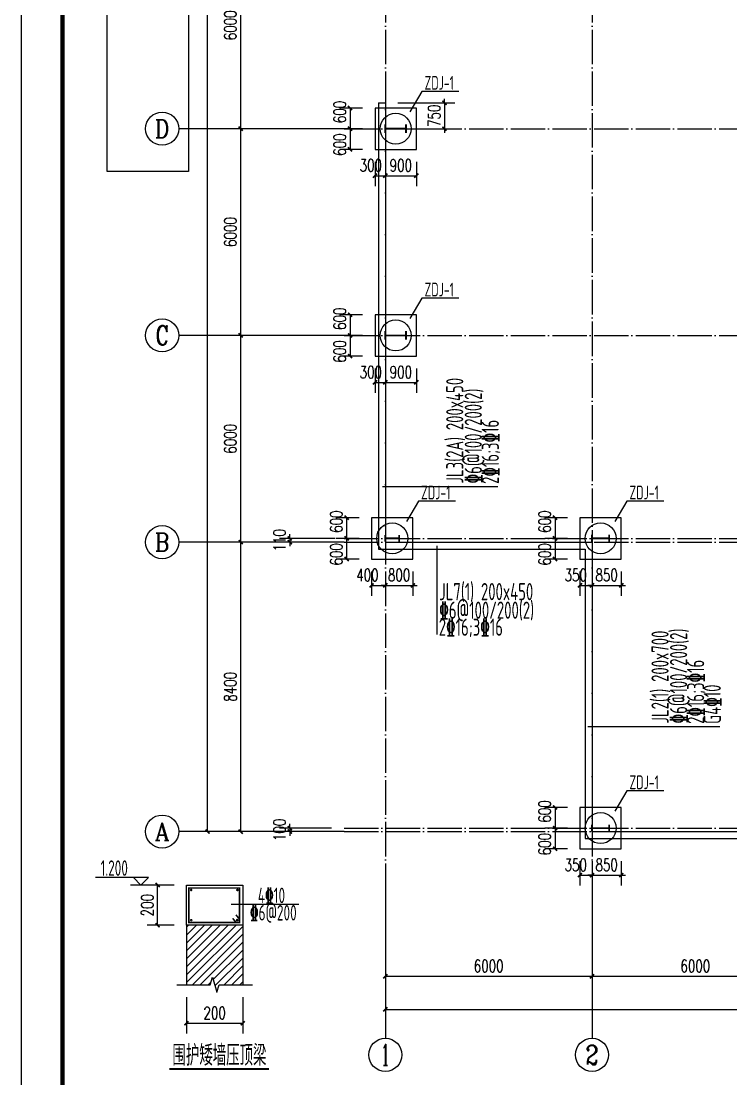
# Model space of a CAD drawing. Extents: x 14207793 to 14719554, y -1675802 to -1228715.
# Drawn here: x 14207793 to 14228397, y -1448792 to -1418094 of the extents above; entities that cross this region are included whole.
import ezdxf
from ezdxf.enums import TextEntityAlignment as Align

# ---------------------------------------------------------------- set-up
doc = ezdxf.new("R2010")
doc.units = 0
doc.header["$LTSCALE"] = 500
doc.header["$MEASUREMENT"] = 0
doc.linetypes.add('DOTE', pattern=[2.42, 2, -0.2, 0.02, -0.2])
doc.layers.get('0').update_dxf_attribs({"linetype": 'CONTINUOUS'})
doc.layers.get('DEFPOINTS').update_dxf_attribs({"color": 140, "linetype": 'CONTINUOUS'})
for name, color, linetype in [('1', 1, 'CONTINUOUS'), ('1000', 2, 'CONTINUOUS'), ('116', 1, 'CONTINUOUS'), ('AXIS', 3, 'CONTINUOUS'), ('AXIS_TEXT', 7, 'CONTINUOUS'), ('DOTE', 8, 'DOTE'), ('PUB_TEXT', 6, 'CONTINUOUS'), ('PUB_TITLE', 4, 'CONTINUOUS'), ('SBAR', 1, 'CONTINUOUS'), ('THIN', 7, 'CONTINUOUS'), ('WALL', 3, 'CONTINUOUS'), ('X向主梁钢筋', 2, 'CONTINUOUS'), ('梁集中标注', 2, 'CONTINUOUS'), ('水平标注', 2, 'CONTINUOUS')]:
    doc.layers.add(name, color=color, linetype=linetype)
doc.styles.add('_TCH_AXIS', font='COMPLEX', dxfattribs={"bigfont": 'GBCBIG'})
doc.styles.add('_TCH_DIM_T3', font='SIMPLEX', dxfattribs={"width": 0.705882, "bigfont": 'GBCBIG'})
doc.styles.add('COMPLEX', font='COMPLEX')
doc.styles.add('TSSD_REIN', font='Tssdeng.shx', dxfattribs={"width": 0.65, "bigfont": 'hztxt.shx'})
doc.dimstyles.new('_TCH_ARCH&&120', dxfattribs={"dimtxt": 357, "dimasz": 120, "dimexe": 300, "dimexo": 360, "dimgap": 120, "dimtad": 1, "dimdec": 0, "dimzin": 0, "dimdsep": 46, "dimtxsty": '_TCH_DIM_T3', "dimblk": 'ARCHTICK', "dimcen": 0.09, "dimclrt": 7, "dimazin": 2, "dimtfac": 1, "dimtdec": 0, "dimtix": 1, "dimtmove": 2, "dimatfit": 3, "dimfxl": 0, "dimtolj": 1, "dimtzin": 0, "dimarcsym": 0})

# ---------------------------------------------------------------- blocks, each defined once
blk = doc.blocks.new('_ArchTick')
at = {"color": 0, "linetype": 'ByBlock', "const_width": 0.4}
blk.add_lwpolyline([(-0.5, -0.5), (0.5, 0.5)], dxfattribs=at)
blk = doc.blocks.new('*D18')
at = {"layer": 'AXIS', "color": 0, "lineweight": -2}
for p, q in [((14212592.75, -1446420), (14212592.75, -1447479.5)), ((14214227.25, -1446420), (14214227.25, -1447479.5)), ((14212592.75, -1447179.5), (14214227.25, -1447179.5))]:
    blk.add_line(p, q, dxfattribs=at)
at = {"layer": 'DEFPOINTS', "color": 0}
for p in [(14212592.75, -1446060), (14214227.25, -1446060), (14214227.25, -1447179.5)]:
    blk.add_point(p, dxfattribs=at)
at = {"layer": 'AXIS', "color": 0, "lineweight": -2, "xscale": 120, "yscale": 120, "zscale": 120, "rotation": 180}
blk.add_blockref('_ArchTick', (14212592.75, -1447179.5), dxfattribs=at)
at = {"layer": 'AXIS', "color": 0, "lineweight": -2, "xscale": 120, "yscale": 120, "zscale": 120}
blk.add_blockref('_ArchTick', (14214227.25, -1447179.5), dxfattribs=at)
at = {"layer": 'AXIS', "color": 7, "insert": (14213410, -1446881), "char_height": 357, "attachment_point": 5, "style": '_TCH_DIM_T3'}
blk.add_mtext('\\A1;200', dxfattribs=at)
blk = doc.blocks.new('*D19')
at = {"layer": 'AXIS', "color": 0, "lineweight": -2}
for p, q in [((14212233, -1443167), (14211455, -1443167)), ((14211755, -1444333), (14211755, -1443167)), ((14212233, -1444333), (14211455, -1444333))]:
    blk.add_line(p, q, dxfattribs=at)
at = {"layer": 'DEFPOINTS', "color": 0}
for p in [(14211755, -1443167), (14212593, -1443167), (14212593, -1444333)]:
    blk.add_point(p, dxfattribs=at)
at = {"layer": 'AXIS', "color": 0, "lineweight": -2, "xscale": 120, "yscale": 120, "zscale": 120}
for p, rotation in [((14211755, -1443167), 90), ((14211755, -1444333), 270)]:
    blk.add_blockref('_ArchTick', p, dxfattribs=dict(at, rotation=rotation))
at = {"layer": 'AXIS', "color": 7, "insert": (14211456, -1443750), "char_height": 357, "attachment_point": 5, "rotation": 90, "style": '_TCH_DIM_T3'}
blk.add_mtext('\\A1;200', dxfattribs=at)
blk = doc.blocks.new('*D101')
at = {"layer": 'AXIS', "color": 0, "lineweight": -2}
for p, q in [((14216806, -1433215), (14213866, -1433215)), ((14214166, -1441615), (14214166, -1433215)), ((14216806, -1441615), (14213866, -1441615))]:
    blk.add_line(p, q, dxfattribs=at)
at = {"layer": 'DEFPOINTS', "color": 0}
for p in [(14214166, -1433215), (14217166, -1433215), (14217166, -1441615)]:
    blk.add_point(p, dxfattribs=at)
at = {"layer": 'AXIS', "color": 0, "lineweight": -2, "xscale": 120, "yscale": 120, "zscale": 120}
for p, rotation in [((14214166, -1433215), 90), ((14214166, -1441615), 270)]:
    blk.add_blockref('_ArchTick', p, dxfattribs=dict(at, rotation=rotation))
at = {"layer": 'AXIS', "color": 7, "insert": (14213868, -1437415), "char_height": 357, "attachment_point": 5, "rotation": 90, "style": '_TCH_DIM_T3'}
blk.add_mtext('\\A1;8400', dxfattribs=at)
blk = doc.blocks.new('*D102')
at = {"layer": 'AXIS', "color": 0, "lineweight": -2}
for p, q in [((14216806, -1427215), (14213866, -1427215)), ((14214166, -1433215), (14214166, -1427215)), ((14216806, -1433215), (14213866, -1433215))]:
    blk.add_line(p, q, dxfattribs=at)
at = {"layer": 'DEFPOINTS', "color": 0}
for p in [(14214166, -1427215), (14217166, -1427215), (14217166, -1433215)]:
    blk.add_point(p, dxfattribs=at)
at = {"layer": 'AXIS', "color": 0, "lineweight": -2, "xscale": 120, "yscale": 120, "zscale": 120}
for p, rotation in [((14214166, -1427215), 90), ((14214166, -1433215), 270)]:
    blk.add_blockref('_ArchTick', p, dxfattribs=dict(at, rotation=rotation))
at = {"layer": 'AXIS', "color": 7, "insert": (14213868, -1430215), "char_height": 357, "attachment_point": 5, "rotation": 90, "style": '_TCH_DIM_T3'}
blk.add_mtext('\\A1;6000', dxfattribs=at)
blk = doc.blocks.new('*D103')
at = {"layer": 'AXIS', "color": 0, "lineweight": -2}
for p, q in [((14216806, -1421215), (14213866, -1421215)), ((14214166, -1427215), (14214166, -1421215)), ((14216806, -1427215), (14213866, -1427215))]:
    blk.add_line(p, q, dxfattribs=at)
at = {"layer": 'DEFPOINTS', "color": 0}
for p in [(14214166, -1421215), (14217166, -1421215), (14217166, -1427215)]:
    blk.add_point(p, dxfattribs=at)
at = {"layer": 'AXIS', "color": 0, "lineweight": -2, "xscale": 120, "yscale": 120, "zscale": 120}
for p, rotation in [((14214166, -1421215), 90), ((14214166, -1427215), 270)]:
    blk.add_blockref('_ArchTick', p, dxfattribs=dict(at, rotation=rotation))
at = {"layer": 'AXIS', "color": 7, "insert": (14213868, -1424215), "char_height": 357, "attachment_point": 5, "rotation": 90, "style": '_TCH_DIM_T3'}
blk.add_mtext('\\A1;6000', dxfattribs=at)
blk = doc.blocks.new('*D104')
at = {"layer": 'AXIS', "color": 0, "lineweight": -2}
for p, q in [((14216806, -1415215), (14213866, -1415215)), ((14214166, -1421215), (14214166, -1415215)), ((14216806, -1421215), (14213866, -1421215))]:
    blk.add_line(p, q, dxfattribs=at)
at = {"layer": 'DEFPOINTS', "color": 0}
for p in [(14214166, -1415215), (14217166, -1415215), (14217166, -1421215)]:
    blk.add_point(p, dxfattribs=at)
at = {"layer": 'AXIS', "color": 0, "lineweight": -2, "xscale": 120, "yscale": 120, "zscale": 120}
for p, rotation in [((14214166, -1415215), 90), ((14214166, -1421215), 270)]:
    blk.add_blockref('_ArchTick', p, dxfattribs=dict(at, rotation=rotation))
at = {"layer": 'AXIS', "color": 7, "insert": (14213868, -1418215), "char_height": 357, "attachment_point": 5, "rotation": 90, "style": '_TCH_DIM_T3'}
blk.add_mtext('\\A1;6000', dxfattribs=at)
blk = doc.blocks.new('*D119')
at = {"layer": 'AXIS', "color": 0, "lineweight": -2}
for p, q in [((14216806, -1331215), (14212906, -1331215)), ((14213206, -1441615), (14213206, -1331215)), ((14216806, -1441615), (14212906, -1441615))]:
    blk.add_line(p, q, dxfattribs=at)
at = {"layer": 'DEFPOINTS', "color": 0}
for p in [(14213206, -1331215), (14217166, -1331215), (14217166, -1441615)]:
    blk.add_point(p, dxfattribs=at)
at = {"layer": 'AXIS', "color": 0, "lineweight": -2, "xscale": 120, "yscale": 120, "zscale": 120}
for p, rotation in [((14213206, -1331215), 90), ((14213206, -1441615), 270)]:
    blk.add_blockref('_ArchTick', p, dxfattribs=dict(at, rotation=rotation))
at = {"layer": 'AXIS', "color": 7, "insert": (14212908, -1386415), "char_height": 357, "attachment_point": 5, "rotation": 90, "style": '_TCH_DIM_T3'}
blk.add_mtext('\\A1;110400', dxfattribs=at)
blk = doc.blocks.new('*D120')
at = {"layer": 'AXIS', "color": 0, "lineweight": -2}
for p, q in [((14218366, -1443175), (14218366, -1446115)), ((14224366, -1443175), (14224366, -1446115)), ((14218366, -1445815), (14224366, -1445815))]:
    blk.add_line(p, q, dxfattribs=at)
at = {"layer": 'DEFPOINTS', "color": 0}
for p in [(14218366, -1442815), (14224366, -1442815), (14224366, -1445815)]:
    blk.add_point(p, dxfattribs=at)
at = {"layer": 'AXIS', "color": 0, "lineweight": -2, "xscale": 120, "yscale": 120, "zscale": 120, "rotation": 180}
blk.add_blockref('_ArchTick', (14218366, -1445815), dxfattribs=at)
at = {"layer": 'AXIS', "color": 0, "lineweight": -2, "xscale": 120, "yscale": 120, "zscale": 120}
blk.add_blockref('_ArchTick', (14224366, -1445815), dxfattribs=at)
at = {"layer": 'AXIS', "color": 7, "insert": (14221366, -1445516), "char_height": 357, "attachment_point": 5, "style": '_TCH_DIM_T3'}
blk.add_mtext('\\A1;6000', dxfattribs=at)
blk = doc.blocks.new('*D121')
at = {"layer": 'AXIS', "color": 0, "lineweight": -2}
for p, q in [((14224366, -1443175), (14224366, -1446115)), ((14230366, -1443175), (14230366, -1446115)), ((14224366, -1445815), (14230366, -1445815))]:
    blk.add_line(p, q, dxfattribs=at)
at = {"layer": 'DEFPOINTS', "color": 0}
for p in [(14224366, -1442815), (14230366, -1442815), (14230366, -1445815)]:
    blk.add_point(p, dxfattribs=at)
at = {"layer": 'AXIS', "color": 0, "lineweight": -2, "xscale": 120, "yscale": 120, "zscale": 120, "rotation": 180}
blk.add_blockref('_ArchTick', (14224366, -1445815), dxfattribs=at)
at = {"layer": 'AXIS', "color": 0, "lineweight": -2, "xscale": 120, "yscale": 120, "zscale": 120}
blk.add_blockref('_ArchTick', (14230366, -1445815), dxfattribs=at)
at = {"layer": 'AXIS', "color": 7, "insert": (14227366, -1445516), "char_height": 357, "attachment_point": 5, "style": '_TCH_DIM_T3'}
blk.add_mtext('\\A1;6000', dxfattribs=at)
blk = doc.blocks.new('*D125')
at = {"layer": 'AXIS', "color": 0, "lineweight": -2}
for p, q in [((14218366, -1443175), (14218366, -1447075)), ((14248366, -1443175), (14248366, -1447075)), ((14218366, -1446775), (14248366, -1446775))]:
    blk.add_line(p, q, dxfattribs=at)
at = {"layer": 'DEFPOINTS', "color": 0}
for p in [(14218366, -1442815), (14248366, -1442815), (14248366, -1446775)]:
    blk.add_point(p, dxfattribs=at)
at = {"layer": 'AXIS', "color": 0, "lineweight": -2, "xscale": 120, "yscale": 120, "zscale": 120, "rotation": 180}
blk.add_blockref('_ArchTick', (14218366, -1446775), dxfattribs=at)
at = {"layer": 'AXIS', "color": 0, "lineweight": -2, "xscale": 120, "yscale": 120, "zscale": 120}
blk.add_blockref('_ArchTick', (14248366, -1446775), dxfattribs=at)
at = {"layer": 'AXIS', "color": 7, "insert": (14233366, -1446476), "char_height": 357, "attachment_point": 5, "style": '_TCH_DIM_T3'}
blk.add_mtext('\\A1;30000', dxfattribs=at)
blk = doc.blocks.new('_AXISO')
blk.add_circle((0, 0), 0.5)
at = {"layer": 'AXIS_TEXT', "style": 'COMPLEX', "width": 1.041667}
blk.add_attdef('A', text='', height=0.56, dxfattribs=at).set_placement((-0.25, -0.28), (0.25, -0.28), align=Align.FIT)
blk = doc.blocks.new('*D1469')
at = {"layer": 'AXIS', "color": 0, "lineweight": -2}
for p, q in [((14216806, -1441515), (14215292, -1441515)), ((14215592, -1441515), (14215592, -1441395)), ((14215592, -1441515), (14215592, -1441615)), ((14216806, -1441615), (14215292, -1441615)), ((14215592, -1441615), (14215592, -1441735))]:
    blk.add_line(p, q, dxfattribs=at)
at = {"layer": 'DEFPOINTS', "color": 0}
for p in [(14217166, -1441515), (14215592, -1441615), (14217166, -1441615)]:
    blk.add_point(p, dxfattribs=at)
at = {"layer": 'AXIS', "color": 0, "lineweight": -2, "xscale": 120, "yscale": 120, "zscale": 120}
for p, rotation in [((14215592, -1441515), 270), ((14215592, -1441615), 90)]:
    blk.add_blockref('_ArchTick', p, dxfattribs=dict(at, rotation=rotation))
at = {"layer": 'AXIS', "color": 7, "insert": (14215293, -1441565), "char_height": 357, "attachment_point": 5, "rotation": 90, "style": '_TCH_DIM_T3'}
blk.add_mtext('\\A1;100', dxfattribs=at)
blk = doc.blocks.new('*D1466')
at = {"layer": 'AXIS', "color": 0, "lineweight": -2}
for p, q in [((14215592, -1433105), (14215592, -1432985)), ((14216905, -1433105), (14215292, -1433105)), ((14216806, -1433215), (14215292, -1433215)), ((14215592, -1433105), (14215592, -1433215)), ((14215592, -1433215), (14215592, -1433335))]:
    blk.add_line(p, q, dxfattribs=at)
at = {"layer": 'DEFPOINTS', "color": 0}
for p in [(14215592, -1433215), (14217166, -1433215), (14217265, -1433105)]:
    blk.add_point(p, dxfattribs=at)
at = {"layer": 'AXIS', "color": 0, "lineweight": -2, "xscale": 120, "yscale": 120, "zscale": 120}
for p, rotation in [((14215592, -1433105), 270), ((14215592, -1433215), 90)]:
    blk.add_blockref('_ArchTick', p, dxfattribs=dict(at, rotation=rotation))
at = {"layer": 'AXIS', "color": 7, "insert": (14215293, -1433160), "char_height": 357, "attachment_point": 5, "rotation": 90, "style": '_TCH_DIM_T3'}
blk.add_mtext('\\A1;110', dxfattribs=at)
blk = doc.blocks.new('A$C3FC647B0')
at = {"color": 6, "const_width": 50}
for points in [[(0, 125), (0, -125)], [(0, 0), (600, 0)], [(600, 125), (600, -125)]]:
    blk.add_lwpolyline(points, dxfattribs=at)
blk = doc.blocks.new('A$C285B0BBC')
at = {"color": 6, "const_width": 50}
for points in [[(0, 100), (0, -100)], [(0, 0), (500, 0)], [(500, 100), (500, -100)]]:
    blk.add_lwpolyline(points, dxfattribs=at)
blk = doc.blocks.new('A$C4D7D60C8')
at = {"color": 6, "const_width": 50}
for points in [[(0, 100), (0, -100)], [(0, 0), (400, 0)], [(400, 100), (400, -100)]]:
    blk.add_lwpolyline(points, dxfattribs=at)
blk = doc.blocks.new('A$C03C22334')
at = {"color": 6, "const_width": 50}
for points in [[(-70, 110), (-70, -110)], [(-70, 0), (430, 0)], [(430, 110), (430, -110)]]:
    blk.add_lwpolyline(points, dxfattribs=at)
blk = doc.blocks.new('*D1545')
at = {"layer": 'AXIS', "color": 0, "lineweight": -2}
for p, q in [((14217706, -1420615), (14217042, -1420615)), ((14217342, -1420615), (14217342, -1421215)), ((14217706, -1421215), (14217042, -1421215))]:
    blk.add_line(p, q, dxfattribs=at)
at = {"layer": 'DEFPOINTS', "color": 0}
for p in [(14218066, -1420615), (14217342, -1421215), (14218066, -1421215)]:
    blk.add_point(p, dxfattribs=at)
at = {"layer": 'AXIS', "color": 0, "lineweight": -2, "xscale": 120, "yscale": 120, "zscale": 120}
for p, rotation in [((14217342, -1420615), 90), ((14217342, -1421215), 270)]:
    blk.add_blockref('_ArchTick', p, dxfattribs=dict(at, rotation=rotation))
at = {"layer": 'AXIS', "color": 7, "insert": (14217043, -1420731), "char_height": 357, "attachment_point": 5, "rotation": 90, "style": '_TCH_DIM_T3'}
blk.add_mtext('\\A1;600', dxfattribs=at)
blk = doc.blocks.new('*D1546')
at = {"layer": 'AXIS', "color": 0, "lineweight": -2}
for p, q in [((14217706, -1421215), (14217042, -1421215)), ((14217342, -1421215), (14217342, -1421815)), ((14217706, -1421815), (14217042, -1421815))]:
    blk.add_line(p, q, dxfattribs=at)
at = {"layer": 'DEFPOINTS', "color": 0}
for p in [(14218066, -1421215), (14217342, -1421815), (14218066, -1421815)]:
    blk.add_point(p, dxfattribs=at)
at = {"layer": 'AXIS', "color": 0, "lineweight": -2, "xscale": 120, "yscale": 120, "zscale": 120}
for p, rotation in [((14217342, -1421215), 90), ((14217342, -1421815), 270)]:
    blk.add_blockref('_ArchTick', p, dxfattribs=dict(at, rotation=rotation))
at = {"layer": 'AXIS', "color": 7, "insert": (14217043, -1421679), "char_height": 357, "attachment_point": 5, "rotation": 90, "style": '_TCH_DIM_T3'}
blk.add_mtext('\\A1;600', dxfattribs=at)
blk = doc.blocks.new('*D1547')
at = {"layer": 'AXIS', "color": 0, "lineweight": -2}
for p, q in [((14218066, -1422175), (14218066, -1422880)), ((14218366, -1422175), (14218366, -1422880)), ((14218066, -1422580), (14218366, -1422580))]:
    blk.add_line(p, q, dxfattribs=at)
at = {"layer": 'DEFPOINTS', "color": 0}
for p in [(14218066, -1421815), (14218366, -1421815), (14218366, -1422580)]:
    blk.add_point(p, dxfattribs=at)
at = {"layer": 'AXIS', "color": 0, "lineweight": -2, "xscale": 120, "yscale": 120, "zscale": 120, "rotation": 180}
blk.add_blockref('_ArchTick', (14218066, -1422580), dxfattribs=at)
at = {"layer": 'AXIS', "color": 0, "lineweight": -2, "xscale": 120, "yscale": 120, "zscale": 120}
blk.add_blockref('_ArchTick', (14218366, -1422580), dxfattribs=at)
at = {"layer": 'AXIS', "color": 7, "insert": (14217945, -1422281), "char_height": 357, "attachment_point": 5, "style": '_TCH_DIM_T3'}
blk.add_mtext('\\A1;300', dxfattribs=at)
blk = doc.blocks.new('*D1548')
at = {"layer": 'AXIS', "color": 0, "lineweight": -2}
for p, q in [((14218366, -1422175), (14218366, -1422880)), ((14219266, -1422175), (14219266, -1422880)), ((14218366, -1422580), (14219266, -1422580))]:
    blk.add_line(p, q, dxfattribs=at)
at = {"layer": 'DEFPOINTS', "color": 0}
for p in [(14218366, -1421815), (14219266, -1421815), (14219266, -1422580)]:
    blk.add_point(p, dxfattribs=at)
at = {"layer": 'AXIS', "color": 0, "lineweight": -2, "xscale": 120, "yscale": 120, "zscale": 120, "rotation": 180}
blk.add_blockref('_ArchTick', (14218366, -1422580), dxfattribs=at)
at = {"layer": 'AXIS', "color": 0, "lineweight": -2, "xscale": 120, "yscale": 120, "zscale": 120}
blk.add_blockref('_ArchTick', (14219266, -1422580), dxfattribs=at)
at = {"layer": 'AXIS', "color": 7, "insert": (14218816, -1422281), "char_height": 357, "attachment_point": 5, "style": '_TCH_DIM_T3'}
blk.add_mtext('\\A1;900', dxfattribs=at)
blk = doc.blocks.new('*D1549')
at = {"layer": 'AXIS', "color": 0, "lineweight": -2}
for p, q in [((14217706, -1426615), (14217042, -1426615)), ((14217342, -1426615), (14217342, -1427215)), ((14217706, -1427215), (14217042, -1427215))]:
    blk.add_line(p, q, dxfattribs=at)
at = {"layer": 'DEFPOINTS', "color": 0}
for p in [(14218066, -1426615), (14217342, -1427215), (14218066, -1427215)]:
    blk.add_point(p, dxfattribs=at)
at = {"layer": 'AXIS', "color": 0, "lineweight": -2, "xscale": 120, "yscale": 120, "zscale": 120}
for p, rotation in [((14217342, -1426615), 90), ((14217342, -1427215), 270)]:
    blk.add_blockref('_ArchTick', p, dxfattribs=dict(at, rotation=rotation))
at = {"layer": 'AXIS', "color": 7, "insert": (14217043, -1426731), "char_height": 357, "attachment_point": 5, "rotation": 90, "style": '_TCH_DIM_T3'}
blk.add_mtext('\\A1;600', dxfattribs=at)
blk = doc.blocks.new('*D1550')
at = {"layer": 'AXIS', "color": 0, "lineweight": -2}
for p, q in [((14217706, -1427215), (14217042, -1427215)), ((14217342, -1427215), (14217342, -1427815)), ((14217706, -1427815), (14217042, -1427815))]:
    blk.add_line(p, q, dxfattribs=at)
at = {"layer": 'DEFPOINTS', "color": 0}
for p in [(14218066, -1427215), (14217342, -1427815), (14218066, -1427815)]:
    blk.add_point(p, dxfattribs=at)
at = {"layer": 'AXIS', "color": 0, "lineweight": -2, "xscale": 120, "yscale": 120, "zscale": 120}
for p, rotation in [((14217342, -1427215), 90), ((14217342, -1427815), 270)]:
    blk.add_blockref('_ArchTick', p, dxfattribs=dict(at, rotation=rotation))
at = {"layer": 'AXIS', "color": 7, "insert": (14217043, -1427679), "char_height": 357, "attachment_point": 5, "rotation": 90, "style": '_TCH_DIM_T3'}
blk.add_mtext('\\A1;600', dxfattribs=at)
blk = doc.blocks.new('*D1551')
at = {"layer": 'AXIS', "color": 0, "lineweight": -2}
for p, q in [((14218066, -1428175), (14218066, -1428880)), ((14218366, -1428175), (14218366, -1428880)), ((14218066, -1428580), (14218366, -1428580))]:
    blk.add_line(p, q, dxfattribs=at)
at = {"layer": 'DEFPOINTS', "color": 0}
for p in [(14218066, -1427815), (14218366, -1427815), (14218366, -1428580)]:
    blk.add_point(p, dxfattribs=at)
at = {"layer": 'AXIS', "color": 0, "lineweight": -2, "xscale": 120, "yscale": 120, "zscale": 120, "rotation": 180}
blk.add_blockref('_ArchTick', (14218066, -1428580), dxfattribs=at)
at = {"layer": 'AXIS', "color": 0, "lineweight": -2, "xscale": 120, "yscale": 120, "zscale": 120}
blk.add_blockref('_ArchTick', (14218366, -1428580), dxfattribs=at)
at = {"layer": 'AXIS', "color": 7, "insert": (14217945, -1428281), "char_height": 357, "attachment_point": 5, "style": '_TCH_DIM_T3'}
blk.add_mtext('\\A1;300', dxfattribs=at)
blk = doc.blocks.new('*D1552')
at = {"layer": 'AXIS', "color": 0, "lineweight": -2}
for p, q in [((14218366, -1428175), (14218366, -1428880)), ((14219266, -1428175), (14219266, -1428880)), ((14218366, -1428580), (14219266, -1428580))]:
    blk.add_line(p, q, dxfattribs=at)
at = {"layer": 'DEFPOINTS', "color": 0}
for p in [(14218366, -1427815), (14219266, -1427815), (14219266, -1428580)]:
    blk.add_point(p, dxfattribs=at)
at = {"layer": 'AXIS', "color": 0, "lineweight": -2, "xscale": 120, "yscale": 120, "zscale": 120, "rotation": 180}
blk.add_blockref('_ArchTick', (14218366, -1428580), dxfattribs=at)
at = {"layer": 'AXIS', "color": 0, "lineweight": -2, "xscale": 120, "yscale": 120, "zscale": 120}
blk.add_blockref('_ArchTick', (14219266, -1428580), dxfattribs=at)
at = {"layer": 'AXIS', "color": 7, "insert": (14218816, -1428281), "char_height": 357, "attachment_point": 5, "style": '_TCH_DIM_T3'}
blk.add_mtext('\\A1;900', dxfattribs=at)
blk = doc.blocks.new('*D1553')
at = {"layer": 'AXIS', "color": 0, "lineweight": -2}
for p, q in [((14217606, -1432505), (14216942, -1432505)), ((14217242, -1432505), (14217242, -1433105)), ((14217606, -1433105), (14216942, -1433105))]:
    blk.add_line(p, q, dxfattribs=at)
at = {"layer": 'DEFPOINTS', "color": 0}
for p in [(14217966, -1432505), (14217242, -1433105), (14217966, -1433105)]:
    blk.add_point(p, dxfattribs=at)
at = {"layer": 'AXIS', "color": 0, "lineweight": -2, "xscale": 120, "yscale": 120, "zscale": 120}
for p, rotation in [((14217242, -1432505), 90), ((14217242, -1433105), 270)]:
    blk.add_blockref('_ArchTick', p, dxfattribs=dict(at, rotation=rotation))
at = {"layer": 'AXIS', "color": 7, "insert": (14216943, -1432621), "char_height": 357, "attachment_point": 5, "rotation": 90, "style": '_TCH_DIM_T3'}
blk.add_mtext('\\A1;600', dxfattribs=at)
blk = doc.blocks.new('*D1554')
at = {"layer": 'AXIS', "color": 0, "lineweight": -2}
for p, q in [((14217606, -1433105), (14216942, -1433105)), ((14217242, -1433105), (14217242, -1433705)), ((14217606, -1433705), (14216942, -1433705))]:
    blk.add_line(p, q, dxfattribs=at)
at = {"layer": 'DEFPOINTS', "color": 0}
for p in [(14217966, -1433105), (14217242, -1433705), (14217966, -1433705)]:
    blk.add_point(p, dxfattribs=at)
at = {"layer": 'AXIS', "color": 0, "lineweight": -2, "xscale": 120, "yscale": 120, "zscale": 120}
for p, rotation in [((14217242, -1433105), 90), ((14217242, -1433705), 270)]:
    blk.add_blockref('_ArchTick', p, dxfattribs=dict(at, rotation=rotation))
at = {"layer": 'AXIS', "color": 7, "insert": (14216943, -1433569), "char_height": 357, "attachment_point": 5, "rotation": 90, "style": '_TCH_DIM_T3'}
blk.add_mtext('\\A1;600', dxfattribs=at)
blk = doc.blocks.new('*D1555')
at = {"layer": 'AXIS', "color": 0, "lineweight": -2}
for p, q in [((14217966, -1434065), (14217966, -1434770)), ((14218366, -1434065), (14218366, -1434770)), ((14217966, -1434470), (14218366, -1434470))]:
    blk.add_line(p, q, dxfattribs=at)
at = {"layer": 'DEFPOINTS', "color": 0}
for p in [(14217966, -1433705), (14218366, -1433705), (14218366, -1434470)]:
    blk.add_point(p, dxfattribs=at)
at = {"layer": 'AXIS', "color": 0, "lineweight": -2, "xscale": 120, "yscale": 120, "zscale": 120, "rotation": 180}
blk.add_blockref('_ArchTick', (14217966, -1434470), dxfattribs=at)
at = {"layer": 'AXIS', "color": 0, "lineweight": -2, "xscale": 120, "yscale": 120, "zscale": 120}
blk.add_blockref('_ArchTick', (14218366, -1434470), dxfattribs=at)
at = {"layer": 'AXIS', "color": 7, "insert": (14217845, -1434171), "char_height": 357, "attachment_point": 5, "style": '_TCH_DIM_T3'}
blk.add_mtext('\\A1;400', dxfattribs=at)
blk = doc.blocks.new('*D1556')
at = {"layer": 'AXIS', "color": 0, "lineweight": -2}
for p, q in [((14218366, -1434065), (14218366, -1434770)), ((14219166, -1434065), (14219166, -1434770)), ((14218366, -1434470), (14218246, -1434470)), ((14218366, -1434470), (14219166, -1434470)), ((14219166, -1434470), (14219286, -1434470))]:
    blk.add_line(p, q, dxfattribs=at)
at = {"layer": 'DEFPOINTS', "color": 0}
for p in [(14218366, -1433705), (14219166, -1433705), (14219166, -1434470)]:
    blk.add_point(p, dxfattribs=at)
at = {"layer": 'AXIS', "color": 0, "lineweight": -2, "xscale": 120, "yscale": 120, "zscale": 120}
blk.add_blockref('_ArchTick', (14218366, -1434470), dxfattribs=at)
at = {"layer": 'AXIS', "color": 0, "lineweight": -2, "xscale": 120, "yscale": 120, "zscale": 120, "rotation": 180}
blk.add_blockref('_ArchTick', (14219166, -1434470), dxfattribs=at)
at = {"layer": 'AXIS', "color": 7, "insert": (14218766, -1434171), "char_height": 357, "attachment_point": 5, "style": '_TCH_DIM_T3'}
blk.add_mtext('\\A1;800', dxfattribs=at)
blk = doc.blocks.new('*D1557')
at = {"layer": 'AXIS', "color": 0, "lineweight": -2}
for p, q in [((14223656, -1432505), (14222992, -1432505)), ((14223292, -1432505), (14223292, -1433105)), ((14223656, -1433105), (14222992, -1433105))]:
    blk.add_line(p, q, dxfattribs=at)
at = {"layer": 'DEFPOINTS', "color": 0}
for p in [(14224016, -1432505), (14223292, -1433105), (14224016, -1433105)]:
    blk.add_point(p, dxfattribs=at)
at = {"layer": 'AXIS', "color": 0, "lineweight": -2, "xscale": 120, "yscale": 120, "zscale": 120}
for p, rotation in [((14223292, -1432505), 90), ((14223292, -1433105), 270)]:
    blk.add_blockref('_ArchTick', p, dxfattribs=dict(at, rotation=rotation))
at = {"layer": 'AXIS', "color": 7, "insert": (14222993, -1432621), "char_height": 357, "attachment_point": 5, "rotation": 90, "style": '_TCH_DIM_T3'}
blk.add_mtext('\\A1;600', dxfattribs=at)
blk = doc.blocks.new('*D1558')
at = {"layer": 'AXIS', "color": 0, "lineweight": -2}
for p, q in [((14223656, -1433105), (14222992, -1433105)), ((14223292, -1433105), (14223292, -1433705)), ((14223656, -1433705), (14222992, -1433705))]:
    blk.add_line(p, q, dxfattribs=at)
at = {"layer": 'DEFPOINTS', "color": 0}
for p in [(14224016, -1433105), (14223292, -1433705), (14224016, -1433705)]:
    blk.add_point(p, dxfattribs=at)
at = {"layer": 'AXIS', "color": 0, "lineweight": -2, "xscale": 120, "yscale": 120, "zscale": 120}
for p, rotation in [((14223292, -1433105), 90), ((14223292, -1433705), 270)]:
    blk.add_blockref('_ArchTick', p, dxfattribs=dict(at, rotation=rotation))
at = {"layer": 'AXIS', "color": 7, "insert": (14222993, -1433569), "char_height": 357, "attachment_point": 5, "rotation": 90, "style": '_TCH_DIM_T3'}
blk.add_mtext('\\A1;600', dxfattribs=at)
blk = doc.blocks.new('*D1559')
at = {"layer": 'AXIS', "color": 0, "lineweight": -2}
for p, q in [((14224016, -1434065), (14224016, -1434770)), ((14224366, -1434065), (14224366, -1434770)), ((14224016, -1434470), (14224366, -1434470))]:
    blk.add_line(p, q, dxfattribs=at)
at = {"layer": 'DEFPOINTS', "color": 0}
for p in [(14224016, -1433705), (14224366, -1433705), (14224366, -1434470)]:
    blk.add_point(p, dxfattribs=at)
at = {"layer": 'AXIS', "color": 0, "lineweight": -2, "xscale": 120, "yscale": 120, "zscale": 120, "rotation": 180}
blk.add_blockref('_ArchTick', (14224016, -1434470), dxfattribs=at)
at = {"layer": 'AXIS', "color": 0, "lineweight": -2, "xscale": 120, "yscale": 120, "zscale": 120}
blk.add_blockref('_ArchTick', (14224366, -1434470), dxfattribs=at)
at = {"layer": 'AXIS', "color": 7, "insert": (14223895, -1434171), "char_height": 357, "attachment_point": 5, "style": '_TCH_DIM_T3'}
blk.add_mtext('\\A1;350', dxfattribs=at)
blk = doc.blocks.new('*D1560')
at = {"layer": 'AXIS', "color": 0, "lineweight": -2}
for p, q in [((14224366, -1434065), (14224366, -1434770)), ((14225216, -1434065), (14225216, -1434770)), ((14224366, -1434470), (14224246, -1434470)), ((14224366, -1434470), (14225216, -1434470)), ((14225216, -1434470), (14225336, -1434470))]:
    blk.add_line(p, q, dxfattribs=at)
at = {"layer": 'DEFPOINTS', "color": 0}
for p in [(14224366, -1433705), (14225216, -1433705), (14225216, -1434470)]:
    blk.add_point(p, dxfattribs=at)
at = {"layer": 'AXIS', "color": 0, "lineweight": -2, "xscale": 120, "yscale": 120, "zscale": 120}
blk.add_blockref('_ArchTick', (14224366, -1434470), dxfattribs=at)
at = {"layer": 'AXIS', "color": 0, "lineweight": -2, "xscale": 120, "yscale": 120, "zscale": 120, "rotation": 180}
blk.add_blockref('_ArchTick', (14225216, -1434470), dxfattribs=at)
at = {"layer": 'AXIS', "color": 7, "insert": (14224791, -1434171), "char_height": 357, "attachment_point": 5, "style": '_TCH_DIM_T3'}
blk.add_mtext('\\A1;850', dxfattribs=at)
blk = doc.blocks.new('*D1561')
at = {"layer": 'AXIS', "color": 0, "lineweight": -2}
for p, q in [((14223656, -1440915), (14222992, -1440915)), ((14223292, -1440915), (14223292, -1441515)), ((14223656, -1441515), (14222992, -1441515))]:
    blk.add_line(p, q, dxfattribs=at)
at = {"layer": 'DEFPOINTS', "color": 0}
for p in [(14224016, -1440915), (14223292, -1441515), (14224016, -1441515)]:
    blk.add_point(p, dxfattribs=at)
at = {"layer": 'AXIS', "color": 0, "lineweight": -2, "xscale": 120, "yscale": 120, "zscale": 120}
for p, rotation in [((14223292, -1440915), 90), ((14223292, -1441515), 270)]:
    blk.add_blockref('_ArchTick', p, dxfattribs=dict(at, rotation=rotation))
at = {"layer": 'AXIS', "color": 7, "insert": (14222993, -1441031), "char_height": 357, "attachment_point": 5, "rotation": 90, "style": '_TCH_DIM_T3'}
blk.add_mtext('\\A1;600', dxfattribs=at)
blk = doc.blocks.new('*D1562')
at = {"layer": 'AXIS', "color": 0, "lineweight": -2}
for p, q in [((14223656, -1441515), (14222992, -1441515)), ((14223292, -1441515), (14223292, -1442115)), ((14223656, -1442115), (14222992, -1442115))]:
    blk.add_line(p, q, dxfattribs=at)
at = {"layer": 'DEFPOINTS', "color": 0}
for p in [(14224016, -1441515), (14223292, -1442115), (14224016, -1442115)]:
    blk.add_point(p, dxfattribs=at)
at = {"layer": 'AXIS', "color": 0, "lineweight": -2, "xscale": 120, "yscale": 120, "zscale": 120}
for p, rotation in [((14223292, -1441515), 90), ((14223292, -1442115), 270)]:
    blk.add_blockref('_ArchTick', p, dxfattribs=dict(at, rotation=rotation))
at = {"layer": 'AXIS', "color": 7, "insert": (14222993, -1441979), "char_height": 357, "attachment_point": 5, "rotation": 90, "style": '_TCH_DIM_T3'}
blk.add_mtext('\\A1;600', dxfattribs=at)
blk = doc.blocks.new('*D1563')
at = {"layer": 'AXIS', "color": 0, "lineweight": -2}
for p, q in [((14224016, -1442475), (14224016, -1443180)), ((14224366, -1442475), (14224366, -1443180)), ((14224016, -1442880), (14224366, -1442880))]:
    blk.add_line(p, q, dxfattribs=at)
at = {"layer": 'DEFPOINTS', "color": 0}
for p in [(14224016, -1442115), (14224366, -1442115), (14224366, -1442880)]:
    blk.add_point(p, dxfattribs=at)
at = {"layer": 'AXIS', "color": 0, "lineweight": -2, "xscale": 120, "yscale": 120, "zscale": 120, "rotation": 180}
blk.add_blockref('_ArchTick', (14224016, -1442880), dxfattribs=at)
at = {"layer": 'AXIS', "color": 0, "lineweight": -2, "xscale": 120, "yscale": 120, "zscale": 120}
blk.add_blockref('_ArchTick', (14224366, -1442880), dxfattribs=at)
at = {"layer": 'AXIS', "color": 7, "insert": (14223895, -1442581), "char_height": 357, "attachment_point": 5, "style": '_TCH_DIM_T3'}
blk.add_mtext('\\A1;350', dxfattribs=at)
blk = doc.blocks.new('*D1564')
at = {"layer": 'AXIS', "color": 0, "lineweight": -2}
for p, q in [((14224366, -1442475), (14224366, -1443180)), ((14225216, -1442475), (14225216, -1443180)), ((14224366, -1442880), (14224246, -1442880)), ((14224366, -1442880), (14225216, -1442880)), ((14225216, -1442880), (14225336, -1442880))]:
    blk.add_line(p, q, dxfattribs=at)
at = {"layer": 'DEFPOINTS', "color": 0}
for p in [(14224366, -1442115), (14225216, -1442115), (14225216, -1442880)]:
    blk.add_point(p, dxfattribs=at)
at = {"layer": 'AXIS', "color": 0, "lineweight": -2, "xscale": 120, "yscale": 120, "zscale": 120}
blk.add_blockref('_ArchTick', (14224366, -1442880), dxfattribs=at)
at = {"layer": 'AXIS', "color": 0, "lineweight": -2, "xscale": 120, "yscale": 120, "zscale": 120, "rotation": 180}
blk.add_blockref('_ArchTick', (14225216, -1442880), dxfattribs=at)
at = {"layer": 'AXIS', "color": 7, "insert": (14224791, -1442581), "char_height": 357, "attachment_point": 5, "style": '_TCH_DIM_T3'}
blk.add_mtext('\\A1;850', dxfattribs=at)
blk = doc.blocks.new('*D1669')
at = {"layer": 'AXIS', "color": 0, "lineweight": -2}
for p, q in [((14220082, -1420465), (14220082, -1420345)), ((14218726, -1420465), (14220382, -1420465)), ((14220082, -1420465), (14220082, -1421215)), ((14218726, -1421215), (14220382, -1421215)), ((14220082, -1421215), (14220082, -1421335))]:
    blk.add_line(p, q, dxfattribs=at)
at = {"layer": 'DEFPOINTS', "color": 0}
for p in [(14218366, -1420465), (14218366, -1421215), (14220082, -1421215)]:
    blk.add_point(p, dxfattribs=at)
at = {"layer": 'AXIS', "color": 0, "lineweight": -2, "xscale": 120, "yscale": 120, "zscale": 120}
for p, rotation in [((14220082, -1420465), 270), ((14220082, -1421215), 90)]:
    blk.add_blockref('_ArchTick', p, dxfattribs=dict(at, rotation=rotation))
at = {"layer": 'AXIS', "color": 7, "insert": (14219783, -1420840), "char_height": 357, "attachment_point": 5, "rotation": 90, "style": '_TCH_DIM_T3'}
blk.add_mtext('\\A1;750', dxfattribs=at)

msp = doc.modelspace()

# ---------------------------------------------------------------- hatches: boundary and pattern name
at = {"linetype": 'ByBlock'}
h = msp.add_hatch(dxfattribs=at)
h.set_pattern_fill('ANSI31', color=256, scale=1300, style=0)
h.set_pattern_definition([(45, (11602711.25, -1283917), (-114.904852, 114.904852), [])])
h.paths.add_polyline_path([(14213350, -1445840), (14213470, -1446280), (14213540, -1446060), (14214227.25, -1446060), (14214227.25, -1444332.93), (14212592.75, -1444332.93), (14212592.75, -1446060), (14213280, -1446060)])

# ---------------------------------------------------------------- linework, layer by layer
for p, q in [((14213889.25, -1443725), (14215849.75, -1443725)), ((14212592.75, -1444332.93), (14212592.75, -1446060)), ((14214227.25, -1444332.93), (14214227.25, -1446060))]:
    msp.add_line(p, q, dxfattribs=at)
at = {"color": 6}
msp.add_lwpolyline([(14210285, -1413567.5), (14212652.5, -1413567.5), (14212652.5, -1422455), (14210285, -1422455)], close=True, dxfattribs=at)
at = {"color": 11}
for points in [[(14218066.02, -1421814.89), (14219266.02, -1421814.89), (14219266.02, -1420614.89), (14218066.02, -1420614.89)], [(14218066.02, -1427814.89), (14219266.02, -1427814.89), (14219266.02, -1426614.89), (14218066.02, -1426614.89)], [(14217966.02, -1433704.89), (14219166.02, -1433704.89), (14219166.02, -1432504.89), (14217966.02, -1432504.89)], [(14224016.02, -1433704.89), (14225216.02, -1433704.89), (14225216.02, -1432504.89), (14224016.02, -1432504.89)], [(14224016.02, -1442114.89), (14225216.02, -1442114.89), (14225216.02, -1440914.89), (14224016.02, -1440914.89)]]:
    msp.add_lwpolyline(points, close=True, dxfattribs=at)
at = {"const_width": 60}
msp.add_lwpolyline([(14212091.13, -1448508.21), (14214987.25, -1448508.21)], dxfattribs=at)
at = {"color": 11}
for centre in [(14218666.02, -1421214.89), (14218666.02, -1427214.89), (14218566.02, -1433104.89), (14224616.02, -1433104.89), (14224616.02, -1441514.89)]:
    msp.add_circle(centre, 450, dxfattribs=at)
at = {"layer": '1', "const_width": 45}
for points in [[(14214129.79, -1444152.3), (14214029.31, -1444034.98)], [(14214033.4, -1444251.23), (14213932.92, -1444133.9)]]:
    msp.add_lwpolyline(points, dxfattribs=at)
at = {"layer": '1000'}
msp.add_lwpolyline([(14212592.75, -1443166.93), (14214227.25, -1443166.93), (14214227.25, -1444332.93), (14212592.75, -1444332.93)], close=True, dxfattribs=at)
at = {"layer": '116', "const_width": 45}
msp.add_lwpolyline([(14212661.99, -1443252.54), (14214129.79, -1443252.54), (14214129.79, -1444251.23), (14212661.99, -1444251.23), (14212661.99, -1443252.54)], dxfattribs=at)
at = {"layer": 'AXIS'}
for p, q in [((14217166.02, -1421214.89), (14212366.02, -1421214.89)), ((14217166.02, -1427214.89), (14212366.02, -1427214.89)), ((14217166.02, -1433214.89), (14212366.02, -1433214.89)), ((14217166.02, -1441614.89), (14212366.02, -1441614.89)), ((14218366.02, -1442814.89), (14218366.02, -1447614.89)), ((14224366.02, -1442814.89), (14224366.02, -1447614.89))]:
    msp.add_line(p, q, dxfattribs=at)
at = {"layer": 'DOTE'}
for p, q in [((14218366.02, -1330014.89), (14218366.02, -1442814.89)), ((14224366.02, -1330014.89), (14224366.02, -1442814.89)), ((14217166.02, -1421214.89), (14249566.02, -1421214.89)), ((14217166.02, -1427214.89), (14249566.02, -1427214.89)), ((14217166.02, -1433104.89), (14250478.83, -1433104.89)), ((14217166.02, -1433214.89), (14249566.02, -1433214.89)), ((14217166.02, -1441514.89), (14249566.02, -1441514.89)), ((14217166.02, -1441614.89), (14249566.02, -1441614.89))]:
    msp.add_line(p, q, dxfattribs=at)
at = {"layer": 'PUB_TEXT'}
for points in [[(14220499.66, -1420131.72), (14219423.93, -1420131.72), (14219076.43, -1420726.72)], [(14220499.66, -1426131.72), (14219423.93, -1426131.72), (14219076.43, -1426726.72)], [(14220399.66, -1432021.72), (14219323.93, -1432021.72), (14218976.43, -1432616.72)], [(14226449.66, -1432021.72), (14225373.93, -1432021.72), (14225026.43, -1432616.72)], [(14226449.66, -1440431.72), (14225373.93, -1440431.72), (14225026.43, -1441026.72)]]:
    msp.add_lwpolyline(points, dxfattribs=at)
at = {"layer": 'PUB_TITLE'}
msp.add_lwpolyline([(14258192.5, -1463372.5), (14258192.5, -1320692.5), (14207792.5, -1320692.5), (14207792.5, -1463372.5)], close=True, dxfattribs=at)
at = {"layer": 'PUB_TITLE', "const_width": 120}
msp.add_lwpolyline([(14256992.5, -1462172.5), (14256992.5, -1323692.5), (14208992.5, -1323692.5), (14208992.5, -1462172.5)], close=True, dxfattribs=at)
at = {"layer": 'SBAR', "const_width": 40}
for points in [[(14212745.4, -1443310.65, 1), (14212712.06, -1443310.65, 1), (14212745.4, -1443310.65, 1)], [(14214086.69, -1443310.65, 1), (14214053.35, -1443310.65, 1), (14214086.69, -1443310.65, 1)], [(14212748.07, -1444185.73, 1), (14212714.73, -1444185.73, 1), (14212748.07, -1444185.73, 1)]]:
    msp.add_lwpolyline(points, format="xyb", dxfattribs=at)
msp.add_lwpolyline([(14214085.85, -1444185.09, 1), (14214045.85, -1444185.09, 1)], format="xyb", close=True, dxfattribs=at)
at = {"layer": 'THIN'}
for p, q in [((14211486.41, -1442949.43), (14209954.75, -1442949.43)), ((14211268.91, -1443166.93), (14211051.41, -1442949.43)), ((14211268.91, -1443166.93), (14211486.41, -1442949.43)), ((14211754.61, -1443166.93), (14210968.91, -1443166.93))]:
    msp.add_line(p, q, dxfattribs=at)
msp.add_lwpolyline([(14212312.75, -1446060), (14213280, -1446060), (14213350, -1445840), (14213470, -1446280), (14213540, -1446060), (14214507.25, -1446060)], dxfattribs=at)
at = {"layer": 'WALL', "linetype": 'ByBlock', "ltscale": 1.5}
for p, q in [((14218166.02, -1420464.89), (14218366.02, -1420464.89)), ((14218166.02, -1420464.89), (14218166.02, -1433414.89)), ((14218366.02, -1420464.89), (14218366.02, -1433214.89)), ((14218366.02, -1433214.89), (14224366.02, -1433214.89)), ((14224366.02, -1433214.89), (14224366.02, -1441614.89)), ((14218166.02, -1433414.89), (14224166.02, -1433414.89)), ((14224166.02, -1433414.89), (14224166.02, -1441814.89)), ((14224166.02, -1441814.89), (14248566.02, -1441814.89)), ((14224366.02, -1441614.89), (14248366.02, -1441614.89))]:
    msp.add_line(p, q, dxfattribs=at)
at = {"layer": 'X向主梁钢筋'}
for p, q in [((14218282.5, -1431604), (14221630, -1431604)), ((14219864.07, -1433320.64), (14219864.07, -1435898.46)), ((14224242.5, -1438569), (14228072.5, -1438569))]:
    msp.add_line(p, q, dxfattribs=at)

# ---------------------------------------------------------------- block references
at = {"color": 6}
for name, p in [('A$C3FC647B0', (14218366.02, -1421214.89)), ('A$C3FC647B0', (14218366.02, -1427214.89)), ('A$C4D7D60C8', (14218366.02, -1433104.89)), ('A$C03C22334', (14224435.8, -1433104.89)), ('A$C285B0BBC', (14224366.02, -1441514.89))]:
    msp.add_blockref(name, p, dxfattribs=at)
at = {"layer": 'AXIS'}
ref = msp.add_blockref('_AXISO', (14211886.02, -1421214.89), dxfattribs=dict(at, xscale=960, yscale=960, zscale=960))
ref.add_attrib('A', 'D', dxfattribs={"layer": 'AXIS_TEXT', "height": 522.31, "style": '_TCH_AXIS'}).set_placement((14211674.61, -1421476.04), (14212097.43, -1421476.04), align=Align.FIT)
ref = msp.add_blockref('_AXISO', (14211886.02, -1427214.89), dxfattribs=dict(at, xscale=960, yscale=960, zscale=960))
ref.add_attrib('A', 'C', dxfattribs={"layer": 'AXIS_TEXT', "height": 546.83, "style": '_TCH_AXIS'}).set_placement((14211690.73, -1427488.3), (14212081.32, -1427488.3), align=Align.FIT)
ref = msp.add_blockref('_AXISO', (14211886.02, -1433214.89), dxfattribs=dict(at, xscale=960, yscale=960, zscale=960))
ref.add_attrib('A', 'B', dxfattribs={"layer": 'AXIS_TEXT', "height": 522.31, "style": '_TCH_AXIS'}).set_placement((14211674.61, -1433476.04), (14212097.43, -1433476.04), align=Align.FIT)
ref = msp.add_blockref('_AXISO', (14211886.02, -1441614.89), dxfattribs=dict(at, xscale=960, yscale=960, zscale=960))
ref.add_attrib('A', 'A', dxfattribs={"layer": 'AXIS_TEXT', "height": 510.22, "style": '_TCH_AXIS'}).set_placement((14211667.36, -1441870), (14212104.69, -1441870), align=Align.FIT)
ref = msp.add_blockref('_AXISO', (14218366.02, -1448094.89), dxfattribs=dict(at, xscale=960, yscale=960, zscale=960))
ref.add_attrib('A', '1', dxfattribs={"layer": 'AXIS_TEXT', "height": 617.67, "style": '_TCH_AXIS'}).set_placement((14218233.67, -1448403.72), (14218498.38, -1448403.72), align=Align.FIT)
ref = msp.add_blockref('_AXISO', (14224366.02, -1448094.89), dxfattribs=dict(at, xscale=960, yscale=960, zscale=960))
ref.add_attrib('A', '2', dxfattribs={"layer": 'AXIS_TEXT', "height": 559.14, "style": '_TCH_AXIS'}).set_placement((14224179.64, -1448374.46), (14224552.4, -1448374.46), align=Align.FIT)

# ---------------------------------------------------------------- texts
at = {"layer": 'PUB_TEXT', "style": 'TSSD_REIN', "width": 0.65}
for p in [(14219930.01, -1419884.38), (14219930.01, -1425884.38), (14219830.01, -1431774.38), (14225880.01, -1431774.38), (14225880.01, -1440184.38)]:
    msp.add_text('ZDJ-1', height=400, dxfattribs=at).set_placement(p, align=Align.MIDDLE)
at = {"layer": 'THIN', "style": 'TSSD_REIN', "width": 0.65}
msp.add_text('1.200', height=450, dxfattribs=at).set_placement((14210891.41, -1442899.43), align=Align.RIGHT)
at = {"layer": 'X向主梁钢筋', "style": 'TSSD_REIN', "width": 0.65}
for s, p in [('4%%13210', (14214664.34, -1443692.69)), ('%%1326@200', (14214434.94, -1444196.59))]:
    msp.add_text(s, height=450, dxfattribs=at).set_placement(p)
at = {"layer": '梁集中标注', "style": 'TSSD_REIN', "width": 0.65}
for s, p in [('JL3(2A) 200x450', (14220631.41, -1431513.49)), ('%%1326@100/200(2)', (14221170, -1431512.5)), ('2%%13216;3%%13216', (14221663.4, -1431526.13)), ('JL2(1) 200x700', (14226591.41, -1438478.49)), ('%%1326@100/200(2)', (14227130, -1438477.5)), ('2%%13216;3%%13216', (14227623.4, -1438491.13)), ('G4%%13210', (14228108.56, -1438490))]:
    msp.add_text(s, height=500, rotation=90, dxfattribs=at).set_placement(p)
for s, p in [('JL7(1) 200x450', (14219929.59, -1434901.47)), ('%%1326@100/200(2)', (14219930.58, -1435440.06)), ('2%%13216;3%%13216', (14219916.94, -1435933.46))]:
    msp.add_text(s, height=500, dxfattribs=at).set_placement(p)
at = {"layer": '水平标注', "style": 'TSSD_REIN', "width": 0.65}
msp.add_text('围护矮墙压顶梁', height=600, dxfattribs=at).set_placement((14212184.3, -1448409.4))

# ---------------------------------------------------------------- dimensions: what is measured, and where the dimension line sits
at = {"layer": 'AXIS'}
for p1, p2, distance, picture, middle in [((14217166.02, -1441614.89), (14217166.02, -1331214.89), 3960, '*D119', (14212907.52, -1386414.89)), ((14217166.02, -1421214.89), (14217166.02, -1415214.89), 3000, '*D104', (14213867.52, -1418214.89)), ((14217166.02, -1427214.89), (14217166.02, -1421214.89), 3000, '*D103', (14213867.52, -1424214.89)), ((14217166.02, -1433214.89), (14217166.02, -1427214.89), 3000, '*D102', (14213867.52, -1430214.89)), ((14217166.02, -1441614.89), (14217166.02, -1433214.89), 3000, '*D101', (14213867.52, -1437414.89)), ((14218366.02, -1442814.89), (14224366.02, -1442814.89), -3000, '*D120', (14221366.02, -1445516.39)), ((14218366.02, -1442814.89), (14248366.02, -1442814.89), -3960, '*D125', (14233366.02, -1446476.39)), ((14224366.02, -1442814.89), (14230366.02, -1442814.89), -3000, '*D121', (14227366.02, -1445516.39))]:
    dim = msp.add_aligned_dim(p1=p1, p2=p2, distance=distance, dimstyle='_TCH_ARCH&&120', dxfattribs=at)
    dim.commit()
    dim.dimension.update_dxf_attribs({"geometry": picture, "text_midpoint": middle})
for base, p1, p2, picture, middle in [((14217341.51, -1421214.89), (14218066.02, -1420614.89), (14218066.02, -1421214.89), '*D1545', (14217043.01, -1420730.61)), ((14217341.51, -1421814.89), (14218066.02, -1421214.89), (14218066.02, -1421814.89), '*D1546', (14217043.01, -1421678.56)), ((14217341.51, -1427214.89), (14218066.02, -1426614.89), (14218066.02, -1427214.89), '*D1549', (14217043.01, -1426730.61)), ((14217341.51, -1427814.89), (14218066.02, -1427214.89), (14218066.02, -1427814.89), '*D1550', (14217043.01, -1427678.56)), ((14217241.51, -1433104.89), (14217966.02, -1432504.89), (14217966.02, -1433104.89), '*D1553', (14216943.01, -1432620.61)), ((14223291.51, -1433104.89), (14224016.02, -1432504.89), (14224016.02, -1433104.89), '*D1557', (14222993.01, -1432620.61)), ((14217241.51, -1433704.89), (14217966.02, -1433104.89), (14217966.02, -1433704.89), '*D1554', (14216943.01, -1433568.56)), ((14223291.51, -1433704.89), (14224016.02, -1433104.89), (14224016.02, -1433704.89), '*D1558', (14222993.01, -1433568.56)), ((14223291.51, -1441514.89), (14224016.02, -1440914.89), (14224016.02, -1441514.89), '*D1561', (14222993.01, -1441030.61)), ((14223291.51, -1442114.89), (14224016.02, -1441514.89), (14224016.02, -1442114.89), '*D1562', (14222993.01, -1441978.56))]:
    dim = msp.add_linear_dim(base=base, p1=p1, p2=p2, angle=90, dimstyle='_TCH_ARCH&&120', dxfattribs=at)
    dim.commit()
    dim.dimension.update_dxf_attribs({"geometry": picture, "text_midpoint": middle, "dimtype": 160})
for base, p1, p2, picture, middle in [((14220081.69, -1421214.89), (14218366.02, -1420464.89), (14218366.02, -1421214.89), '*D1669', (14219783.19, -1420839.89)), ((14215591.95, -1433214.89), (14217264.83, -1433104.89), (14217166.02, -1433214.89), '*D1466', (14215293.45, -1433159.89)), ((14215591.95, -1441614.89), (14217166.02, -1441514.89), (14217166.02, -1441614.89), '*D1469', (14215293.45, -1441564.89))]:
    dim = msp.add_linear_dim(base=base, p1=p1, p2=p2, angle=90, dimstyle='_TCH_ARCH&&120', dxfattribs=at)
    dim.commit()
    dim.dimension.update_dxf_attribs({"geometry": picture, "text_midpoint": middle})
for base, p1, p2, picture, middle in [((14218366.02, -1422579.97), (14218066.02, -1421814.89), (14218366.02, -1421814.89), '*D1547', (14217945.1, -1422281.47)), ((14218366.02, -1428579.97), (14218066.02, -1427814.89), (14218366.02, -1427814.89), '*D1551', (14217945.1, -1428281.47)), ((14218366.02, -1434469.97), (14217966.02, -1433704.89), (14218366.02, -1433704.89), '*D1555', (14217845.1, -1434171.47)), ((14224366.02, -1434469.97), (14224016.02, -1433704.89), (14224366.02, -1433704.89), '*D1559', (14223895.1, -1434171.47)), ((14224366.02, -1442879.97), (14224016.02, -1442114.89), (14224366.02, -1442114.89), '*D1563', (14223895.1, -1442581.47))]:
    dim = msp.add_linear_dim(base=base, p1=p1, p2=p2, dimstyle='_TCH_ARCH&&120', dxfattribs=at)
    dim.commit()
    dim.dimension.update_dxf_attribs({"geometry": picture, "text_midpoint": middle, "dimtype": 160})
for base, p1, p2, picture, middle in [((14219266.02, -1422579.97), (14218366.02, -1421814.89), (14219266.02, -1421814.89), '*D1548', (14218816.02, -1422281.47)), ((14219266.02, -1428579.97), (14218366.02, -1427814.89), (14219266.02, -1427814.89), '*D1552', (14218816.02, -1428281.47)), ((14219166.02, -1434469.97), (14218366.02, -1433704.89), (14219166.02, -1433704.89), '*D1556', (14218766.02, -1434171.47)), ((14225216.02, -1434469.97), (14224366.02, -1433704.89), (14225216.02, -1433704.89), '*D1560', (14224791.02, -1434171.47)), ((14225216.02, -1442879.97), (14224366.02, -1442114.89), (14225216.02, -1442114.89), '*D1564', (14224791.02, -1442581.47))]:
    dim = msp.add_linear_dim(base=base, p1=p1, p2=p2, dimstyle='_TCH_ARCH&&120', dxfattribs=at)
    dim.commit()
    dim.dimension.update_dxf_attribs({"geometry": picture, "text_midpoint": middle})
dim = msp.add_linear_dim(base=(14211754.61, -1443166.93), p1=(14212592.75, -1444332.93), p2=(14212592.75, -1443166.93), angle=90, text='200', dimstyle='_TCH_ARCH&&120', dxfattribs=at)
dim.commit()
dim.dimension.update_dxf_attribs({"geometry": '*D19', "text_midpoint": (14211456.11, -1443749.93)})
dim = msp.add_linear_dim(base=(14214227.25, -1447179.5), p1=(14212592.75, -1446060), p2=(14214227.25, -1446060), text='200', dimstyle='_TCH_ARCH&&120', dxfattribs=at)
dim.commit()
dim.dimension.update_dxf_attribs({"geometry": '*D18', "text_midpoint": (14213410, -1446881)})

doc.saveas('drawing.dxf')
